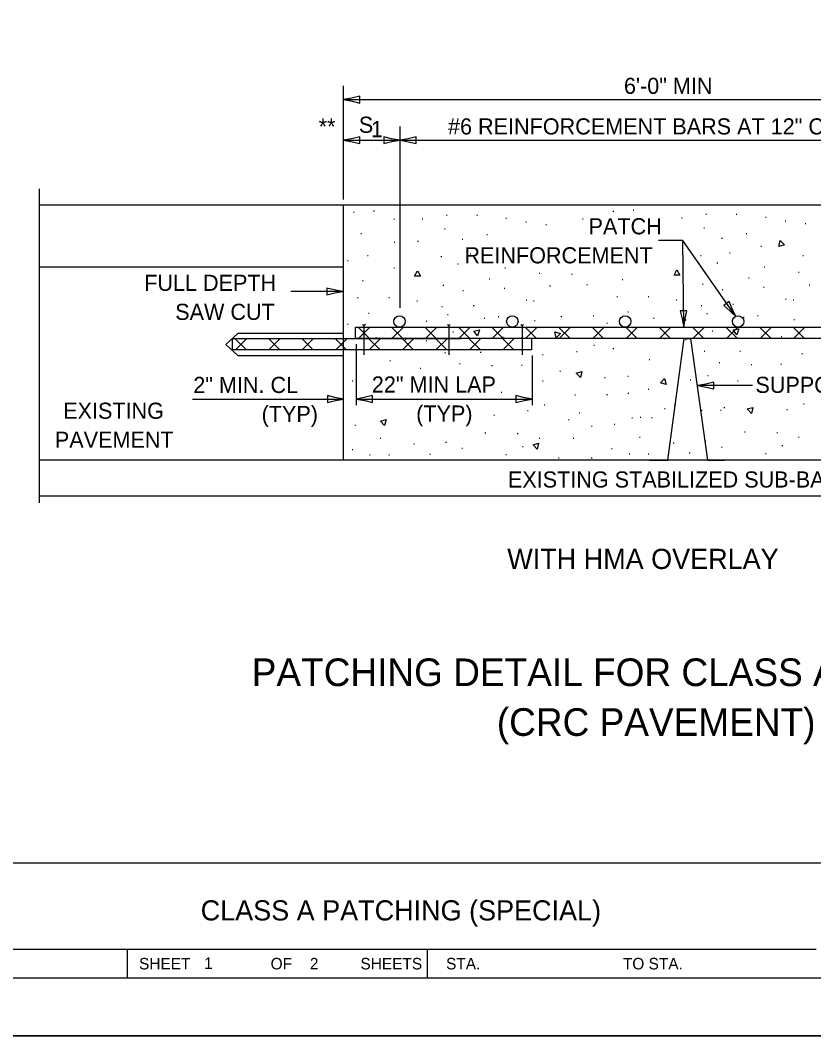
# Model space of a CAD drawing. Extents: x 0 to 2.83, y 0 to 1.83.
# Drawn here: x 1.798 to 2.371, y 0 to 0.734 of the extents above; entities that cross this region are included whole.
import ezdxf

# ---------------------------------------------------------------- set-up
doc = ezdxf.new("R2010")
doc.units = 0
for name, color, linetype in [('RD_Pr_Roadway_Dimensions', 7, 'Continuous'), ('RD_Pr_Roadway_Items', 7, 'Continuous'), ('RD_Pr_Roadway_Notes', 7, 'Continuous'), ('SH_General_Details', 7, 'Continuous'), ('SH_Printer_Plotting_Border', 7, 'Continuous')]:
    doc.layers.add(name, color=color, linetype=linetype)

msp = doc.modelspace()

# ---------------------------------------------------------------- linework, layer by layer
at = {"layer": 'RD_Pr_Roadway_Dimensions'}
for p, q in [((2.03132, 0.60466), (2.03132, 0.6868)), ((2.03132, 0.6768), (2.52086, 0.6768)), ((2.0721, 0.5263), (2.0721, 0.65745)), ((2.03132, 0.64745), (2.0721, 0.64745)), ((2.0721, 0.64745), (2.48008, 0.64745)), ((2.04044, 0.49999), (2.04044, 0.45601)), ((2.16757, 0.49174), (2.16757, 0.45601)), ((1.92221, 0.46033), (2.03132, 0.46033)), ((2.04044, 0.46033), (2.16757, 0.46033))]:
    msp.add_line(p, q, dxfattribs=at)
for points in [[(2.04298, 0.67436), (2.04299, 0.6768), (2.04299, 0.67924), (2.03715, 0.67781), (2.03132, 0.6768), (2.03754, 0.67567)], [(2.04298, 0.64501), (2.04299, 0.64745), (2.04299, 0.64989), (2.03715, 0.64846), (2.03132, 0.64745), (2.03754, 0.64632)], [(2.06044, 0.64989), (2.06044, 0.64745), (2.06044, 0.64501), (2.06627, 0.64644), (2.0721, 0.64745), (2.06588, 0.64858)], [(2.08376, 0.64501), (2.08377, 0.64745), (2.08377, 0.64989), (2.07793, 0.64846), (2.0721, 0.64745), (2.07832, 0.64632)], [(2.01966, 0.46277), (2.01966, 0.46033), (2.01966, 0.4579), (2.02549, 0.45932), (2.03132, 0.46033), (2.0251, 0.46147)], [(2.0521, 0.4579), (2.0521, 0.46033), (2.0521, 0.46277), (2.04627, 0.46134), (2.04044, 0.46033), (2.04666, 0.4592)], [(2.15591, 0.46277), (2.15591, 0.46033), (2.15591, 0.4579), (2.16174, 0.45932), (2.16757, 0.46033), (2.16135, 0.46147)]]:
    msp.add_lwpolyline(points, close=True, dxfattribs=at)
at = {"layer": 'RD_Pr_Roadway_Items'}
for p, q in [((1.81146, 0.38527), (1.81146, 0.61227)), ((1.81146, 0.60064), (2.03093, 0.60064)), ((2.03093, 0.60064), (2.03093, 0.41632)), ((2.03093, 0.60064), (2.52035, 0.60064)), ((2.03852, 0.59537), (2.03905, 0.59537)), ((2.05305, 0.59648), (2.05357, 0.59648)), ((2.22602, 0.59611), (2.22654, 0.59611)), ((2.24054, 0.59722), (2.24107, 0.59722)), ((2.06758, 0.59048), (2.0681, 0.59048)), ((2.088, 0.5907), (2.08852, 0.5907)), ((2.10569, 0.59337), (2.10621, 0.59337)), ((2.12759, 0.59337), (2.12811, 0.59337)), ((2.14864, 0.59115), (2.14916, 0.59115)), ((2.16296, 0.58848), (2.16348, 0.58848)), ((2.20401, 0.5907), (2.20454, 0.5907)), ((2.27549, 0.59144), (2.27602, 0.59144)), ((2.29318, 0.59411), (2.2937, 0.59411)), ((2.31508, 0.59411), (2.3156, 0.59411)), ((2.33613, 0.59189), (2.33665, 0.59189)), ((2.35045, 0.58922), (2.35097, 0.58922)), ((2.04379, 0.58004), (2.04431, 0.58004)), ((2.10422, 0.58338), (2.10474, 0.58338)), ((2.17749, 0.58648), (2.17801, 0.58648)), ((2.29171, 0.58412), (2.29223, 0.58412)), ((2.32224, 0.58012), (2.32276, 0.58012)), ((2.36498, 0.58722), (2.3655, 0.58722)), ((2.06779, 0.57383), (2.06831, 0.57383)), ((2.08485, 0.57449), (2.08537, 0.57449)), ((2.11706, 0.57582), (2.11758, 0.57582)), ((2.13474, 0.57938), (2.13527, 0.57938)), ((2.27234, 0.57523), (2.27286, 0.57523)), ((2.30455, 0.57657), (2.30507, 0.57657)), ((2.12274, 0.56539), (2.12326, 0.56539)), ((2.31024, 0.56613), (2.31076, 0.56613)), ((2.33276, 0.57079), (2.33328, 0.57079)), ((2.0341, 0.5605), (2.03462, 0.5605)), ((2.04863, 0.56405), (2.04915, 0.56405)), ((2.10169, 0.56339), (2.10221, 0.56339)), ((2.11369, 0.55806), (2.11421, 0.55806)), ((2.28918, 0.56413), (2.2897, 0.56413)), ((2.30118, 0.5588), (2.3017, 0.5588)), ((2.36329, 0.56413), (2.36381, 0.56413)), ((1.81146, 0.55593), (2.03093, 0.55593)), ((2.06758, 0.55517), (2.0681, 0.55517)), ((2.1478, 0.55517), (2.14832, 0.55517)), ((2.17264, 0.5514), (2.17316, 0.5514)), ((2.33529, 0.55591), (2.33581, 0.55591)), ((2.36013, 0.55214), (2.36066, 0.55214)), ((2.04505, 0.54607), (2.04557, 0.54607)), ((2.13643, 0.54718), (2.13695, 0.54718)), ((2.19601, 0.55051), (2.19654, 0.55051)), ((2.23254, 0.54681), (2.23306, 0.54681)), ((2.29065, 0.54348), (2.29118, 0.54348)), ((2.32392, 0.54792), (2.32444, 0.54792)), ((2.10316, 0.54274), (2.10368, 0.54274)), ((2.11748, 0.53874), (2.118, 0.53874)), ((2.14738, 0.54051), (2.1479, 0.54051)), ((2.18022, 0.54207), (2.18074, 0.54207)), ((2.20717, 0.54318), (2.20769, 0.54318)), ((2.30497, 0.53948), (2.30549, 0.53948)), ((2.33487, 0.54126), (2.33539, 0.54126)), ((2.36771, 0.54281), (2.36824, 0.54281)), ((2.04126, 0.53385), (2.04178, 0.53385)), ((2.064, 0.53385), (2.06452, 0.53385)), ((2.08421, 0.53141), (2.08474, 0.53141)), ((2.16317, 0.53185), (2.16369, 0.53185)), ((2.16864, 0.53141), (2.16916, 0.53141)), ((2.22875, 0.53459), (2.22927, 0.53459)), ((2.25149, 0.53459), (2.25201, 0.53459)), ((2.2717, 0.53215), (2.27223, 0.53215)), ((2.31255, 0.52882), (2.31307, 0.52882)), ((2.35066, 0.53259), (2.35118, 0.53259)), ((2.35613, 0.53215), (2.35666, 0.53215)), ((2.04926, 0.52253), (2.04978, 0.52253)), ((2.10232, 0.52719), (2.10284, 0.52719)), ((2.10632, 0.52142), (2.10684, 0.52142)), ((2.12506, 0.52808), (2.12558, 0.52808)), ((2.23675, 0.52327), (2.23728, 0.52327)), ((2.28981, 0.52793), (2.29033, 0.52793)), ((2.29381, 0.52216), (2.29433, 0.52216)), ((2.0341, 0.51453), (2.03462, 0.51453)), ((2.04508, 0.51431), (2.04614, 0.51347)), ((2.04705, 0.51431), (2.04614, 0.51347)), ((2.06779, 0.51809), (2.06831, 0.51809)), ((2.09095, 0.51675), (2.09147, 0.51675)), ((2.10645, 0.51431), (2.10751, 0.51347)), ((2.10842, 0.51431), (2.10751, 0.51347)), ((2.13285, 0.51875), (2.13337, 0.51875)), ((2.14296, 0.52008), (2.14348, 0.52008)), ((2.15945, 0.51431), (2.16051, 0.51347)), ((2.16142, 0.51431), (2.16051, 0.51347)), ((2.16927, 0.5172), (2.1698, 0.5172)), ((2.18843, 0.52008), (2.18896, 0.52008)), ((2.21159, 0.52075), (2.21212, 0.52075)), ((2.22159, 0.51527), (2.22212, 0.51527)), ((2.25528, 0.51883), (2.2558, 0.51883)), ((2.27844, 0.51749), (2.27896, 0.51749)), ((2.32034, 0.51949), (2.32086, 0.51949)), ((2.33045, 0.52082), (2.33097, 0.52082)), ((2.35677, 0.51794), (2.35729, 0.51794)), ((1.94632, 0.49984), (1.95487, 0.50781)), ((2.03102, 0.50781), (1.95487, 0.50781)), ((2.04004, 0.51234), (2.51441, 0.51234)), ((2.04004, 0.50409), (2.04004, 0.51234)), ((2.05002, 0.50409), (2.04178, 0.51232)), ((2.04209, 0.50408), (2.05034, 0.51234)), ((2.04614, 0.49236), (2.04614, 0.51347)), ((2.07418, 0.50409), (2.06593, 0.51234)), ((2.06625, 0.50409), (2.0745, 0.51234)), ((2.09834, 0.50409), (2.09009, 0.51234)), ((2.09041, 0.50409), (2.09866, 0.51234)), ((2.10751, 0.49236), (2.10751, 0.51347)), ((2.11015, 0.509), (2.11067, 0.509)), ((2.12249, 0.50409), (2.11425, 0.51234)), ((2.11457, 0.50409), (2.12282, 0.51234)), ((2.14665, 0.50409), (2.13841, 0.51234)), ((2.13873, 0.50409), (2.14697, 0.51234)), ((2.16051, 0.49236), (2.16051, 0.51347)), ((2.17081, 0.50409), (2.16256, 0.51234)), ((2.16289, 0.50409), (2.17113, 0.51234)), ((2.19497, 0.50409), (2.18672, 0.51234)), ((2.18704, 0.50409), (2.19529, 0.51234)), ((2.21928, 0.50409), (2.21103, 0.51234)), ((2.21135, 0.50409), (2.2196, 0.51234)), ((2.24344, 0.50409), (2.23519, 0.51234)), ((2.23551, 0.50409), (2.24376, 0.51234)), ((2.2676, 0.50409), (2.25935, 0.51234)), ((2.25967, 0.50409), (2.26792, 0.51234)), ((2.29175, 0.50409), (2.28351, 0.51234)), ((2.28383, 0.50409), (2.29208, 0.51234)), ((2.29764, 0.50974), (2.29817, 0.50974)), ((2.31591, 0.50409), (2.30767, 0.51234)), ((2.30799, 0.50409), (2.31623, 0.51234)), ((2.34025, 0.50409), (2.332, 0.51234)), ((2.33232, 0.50409), (2.34057, 0.51234)), ((2.36441, 0.50409), (2.35616, 0.51234)), ((2.35648, 0.50409), (2.36473, 0.51234)), ((1.94632, 0.49984), (1.95487, 0.49186)), ((1.95107, 0.49584), (1.95107, 0.50409)), ((1.95107, 0.50409), (2.11605, 0.50409)), ((1.95107, 0.49584), (1.95107, 0.50409)), ((1.96105, 0.49584), (1.95282, 0.50407)), ((1.95312, 0.49584), (1.96137, 0.50409)), ((1.98521, 0.49584), (1.97696, 0.50409)), ((1.97728, 0.49584), (1.98553, 0.50409)), ((2.00937, 0.49584), (2.00112, 0.50409)), ((2.00144, 0.49584), (2.00969, 0.50409)), ((2.03353, 0.49584), (2.02528, 0.50409)), ((2.0256, 0.49584), (2.03385, 0.50409)), ((2.51441, 0.50409), (2.04004, 0.50409)), ((2.05769, 0.49584), (2.04944, 0.50409)), ((2.04976, 0.49584), (2.05801, 0.50409)), ((2.05453, 0.50476), (2.05505, 0.50476)), ((2.08185, 0.49584), (2.0736, 0.50409)), ((2.07392, 0.49584), (2.08217, 0.50409)), ((2.07579, 0.50343), (2.07631, 0.50343)), ((2.09095, 0.50276), (2.09147, 0.50276)), ((2.106, 0.49584), (2.09776, 0.50409)), ((2.09808, 0.49584), (2.10633, 0.50409)), ((2.1302, 0.49584), (2.12195, 0.50409)), ((2.12227, 0.49584), (2.13052, 0.50409)), ((2.15435, 0.49584), (2.14611, 0.50409)), ((2.14629, 0.50496), (2.14681, 0.50496)), ((2.14643, 0.49584), (2.15468, 0.50409)), ((2.16001, 0.50476), (2.16053, 0.50476)), ((2.16715, 0.50409), (2.16715, 0.49584)), ((2.24202, 0.5055), (2.24254, 0.5055)), ((2.26328, 0.50417), (2.2638, 0.50417)), ((2.27844, 0.5035), (2.27896, 0.5035)), ((2.33378, 0.5057), (2.3343, 0.5057)), ((2.3475, 0.5055), (2.34802, 0.5055)), ((2.16715, 0.49584), (1.95107, 0.49584)), ((2.03852, 0.4961), (2.03905, 0.4961)), ((2.10443, 0.4941), (2.10495, 0.4941)), ((2.13014, 0.49428), (2.13066, 0.49428)), ((2.17496, 0.49255), (2.17548, 0.49255)), ((2.19959, 0.49477), (2.20011, 0.49477)), ((2.21223, 0.49921), (2.21275, 0.49921)), ((2.22602, 0.49684), (2.22654, 0.49684)), ((2.29192, 0.49484), (2.29244, 0.49484)), ((2.31763, 0.49502), (2.31815, 0.49502)), ((2.36245, 0.49329), (2.36297, 0.49329)), ((1.95487, 0.49186), (2.03102, 0.49186)), ((2.06463, 0.4881), (2.06515, 0.4881)), ((2.11516, 0.48611), (2.11569, 0.48611)), ((2.1598, 0.48477), (2.16032, 0.48477)), ((2.25212, 0.48885), (2.25265, 0.48885)), ((2.30266, 0.48685), (2.30318, 0.48685)), ((2.32582, 0.48529), (2.32634, 0.48529)), ((2.34729, 0.48551), (2.34781, 0.48551)), ((2.08674, 0.48255), (2.08726, 0.48255)), ((2.13832, 0.48455), (2.13885, 0.48455)), ((2.18759, 0.48055), (2.18811, 0.48055)), ((2.27423, 0.48329), (2.27475, 0.48329)), ((2.29423, 0.4773), (2.29475, 0.4773)), ((2.03747, 0.47345), (2.03799, 0.47345)), ((2.17496, 0.47345), (2.17548, 0.47345)), ((2.21984, 0.47599), (2.22036, 0.47599)), ((2.23675, 0.47685), (2.23728, 0.47685)), ((2.28181, 0.47419), (2.28233, 0.47419)), ((2.31592, 0.47352), (2.31644, 0.47352)), ((2.36245, 0.47419), (2.36297, 0.47419)), ((2.14527, 0.46523), (2.14579, 0.46523)), ((2.19849, 0.46333), (2.19901, 0.46333)), ((2.22142, 0.46373), (2.22194, 0.46373)), ((2.22142, 0.46373), (2.22194, 0.46373)), ((2.23684, 0.46452), (2.23736, 0.46452)), ((2.25149, 0.46753), (2.25201, 0.46753)), ((2.33276, 0.46597), (2.33328, 0.46597)), ((2.17622, 0.45613), (2.17674, 0.45613)), ((2.27023, 0.4562), (2.27075, 0.4562)), ((2.36371, 0.45687), (2.36424, 0.45687)), ((2.13997, 0.4487), (2.14049, 0.4487)), ((2.16422, 0.45213), (2.16474, 0.45213)), ((2.20165, 0.45028), (2.20217, 0.45028)), ((2.26328, 0.45354), (2.2638, 0.45354)), ((2.29002, 0.4522), (2.29054, 0.4522)), ((2.30371, 0.4522), (2.30423, 0.4522)), ((2.30623, 0.4542), (2.30676, 0.4542)), ((2.35171, 0.45287), (2.35223, 0.45287)), ((2.03937, 0.44147), (2.03989, 0.44147)), ((2.19391, 0.44547), (2.19443, 0.44547)), ((2.21054, 0.4408), (2.21106, 0.4408)), ((2.22686, 0.44221), (2.22738, 0.44221)), ((2.23961, 0.44672), (2.24013, 0.44672)), ((2.2456, 0.44732), (2.24612, 0.44732)), ((2.25381, 0.44687), (2.25433, 0.44687)), ((2.13348, 0.43592), (2.134, 0.43592)), ((2.15685, 0.43547), (2.15737, 0.43547)), ((2.32097, 0.43666), (2.32149, 0.43666)), ((2.34434, 0.43621), (2.34486, 0.43621)), ((2.05768, 0.43214), (2.05821, 0.43214)), ((2.08211, 0.42792), (2.08263, 0.42792)), ((2.10506, 0.42925), (2.10558, 0.42925)), ((2.16064, 0.42592), (2.16116, 0.42592)), ((2.17264, 0.43214), (2.17316, 0.43214)), ((2.19728, 0.43192), (2.1978, 0.43192)), ((2.24518, 0.43288), (2.2457, 0.43288)), ((2.2696, 0.42866), (2.27012, 0.42866)), ((2.29255, 0.43), (2.29307, 0.43)), ((2.34813, 0.42666), (2.34865, 0.42666)), ((2.36013, 0.43288), (2.36066, 0.43288)), ((2.03747, 0.42392), (2.03799, 0.42392)), ((2.0501, 0.41993), (2.05063, 0.41993)), ((2.064, 0.41993), (2.06452, 0.41993)), ((2.09369, 0.42059), (2.09421, 0.42059)), ((2.11685, 0.42481), (2.11737, 0.42481)), ((2.14864, 0.42015), (2.14916, 0.42015)), ((2.22496, 0.42467), (2.22548, 0.42467)), ((2.2376, 0.42067), (2.23812, 0.42067)), ((2.25149, 0.42067), (2.25201, 0.42067)), ((2.28118, 0.42133), (2.2817, 0.42133)), ((2.30434, 0.42555), (2.30486, 0.42555)), ((2.33613, 0.42089), (2.33665, 0.42089)), ((1.81146, 0.41632), (2.03093, 0.41632)), ((2.03093, 0.41632), (2.52035, 0.41632)), ((2.18654, 0.41793), (2.18706, 0.41793)), ((2.21033, 0.41793), (2.21085, 0.41793)), ((1.81146, 0.3904), (2.76331, 0.3904))]:
    msp.add_line(p, q, dxfattribs=at)
for points in [[(2.34582, 0.57056), (2.34691, 0.57487), (2.3499, 0.57172), (2.34582, 0.57056)], [(2.08264, 0.54915), (2.08475, 0.55301), (2.08687, 0.54915), (2.08264, 0.54915)], [(2.27013, 0.54989), (2.27225, 0.55375), (2.27436, 0.54989), (2.27013, 0.54989)], [(2.12535, 0.50952), (2.12952, 0.5103), (2.12807, 0.50611), (2.12535, 0.50952)], [(2.18504, 0.50466), (2.18394, 0.50896), (2.18803, 0.50781), (2.18504, 0.50466)], [(2.31285, 0.51026), (2.31701, 0.51104), (2.31556, 0.50685), (2.31285, 0.51026)], [(2.25233, 0.4162), (2.26565, 0.4162), (2.27744, 0.50404), (2.28205, 0.50404), (2.29435, 0.4162), (2.30665, 0.4162)], [(2.20244, 0.47599), (2.19945, 0.47914), (2.20353, 0.4803), (2.20244, 0.47599)], [(2.2644, 0.47094), (2.26032, 0.47209), (2.26331, 0.47525), (2.2644, 0.47094)], [(2.3261, 0.44998), (2.32311, 0.45313), (2.32719, 0.45429), (2.3261, 0.44998)], [(2.06089, 0.44118), (2.0579, 0.44433), (2.06199, 0.44549), (2.06089, 0.44118)], [(2.1712, 0.42417), (2.16822, 0.42732), (2.1723, 0.42847), (2.1712, 0.42417)]]:
    msp.add_lwpolyline(points, dxfattribs=at)
for centre in [(2.0717, 0.51644), (2.15327, 0.51644), (2.23485, 0.51644), (2.31644, 0.51644)]:
    msp.add_circle(centre, 0.00411, dxfattribs=at)
at = {"layer": 'RD_Pr_Roadway_Notes'}
for p, q in [((2.27647, 0.575), (2.2588, 0.575)), ((2.31473, 0.51989), (2.27647, 0.575)), ((2.27717, 0.5124), (2.27647, 0.575)), ((2.03081, 0.53816), (1.99307, 0.53816)), ((2.32681, 0.47014), (2.28724, 0.47014))]:
    msp.add_line(p, q, dxfattribs=at)
for points in [[(2.01915, 0.5406), (2.01915, 0.53816), (2.01915, 0.53572), (2.02498, 0.53715), (2.03081, 0.53816), (2.02459, 0.5393)], [(2.31009, 0.53086), (2.30808, 0.52947), (2.30608, 0.52808), (2.31058, 0.5241), (2.31473, 0.51989), (2.31212, 0.52564)], [(2.27948, 0.52409), (2.27704, 0.52407), (2.2746, 0.52404), (2.27609, 0.51822), (2.27717, 0.5124), (2.27823, 0.51864)], [(2.2989, 0.4677), (2.29891, 0.47014), (2.29891, 0.47258), (2.29308, 0.47115), (2.28724, 0.47014), (2.29346, 0.46901)]]:
    msp.add_lwpolyline(points, close=True, dxfattribs=at)
at = {"layer": 'SH_General_Details'}
for p, q in [((0.16667, 0.125), (2.79166, 0.125)), ((1.73118, 0.0625), (2.37285, 0.0625)), ((1.87499, 0.0625), (1.87499, 0.04167)), ((2.09166, 0.0625), (2.09166, 0.04167)), ((2.83332, 0), (0, 0))]:
    msp.add_line(p, q, dxfattribs=at)
msp.add_lwpolyline([(0.16667, 1.79166), (2.79166, 1.79166), (2.79166, 0.04167), (0.16667, 0.04167)], close=True, dxfattribs=at)
at = {"layer": 'SH_Printer_Plotting_Border'}
msp.add_lwpolyline([(0, 0), (2.83332, 0), (2.83332, 1.83333), (0, 1.83333)], close=True, dxfattribs=at)

# ---------------------------------------------------------------- texts
at = {"layer": 'RD_Pr_Roadway_Dimensions'}
for s, height, p in [('6\'-0" MIN', 0.011667, (2.23393, 0.68096)), ('**', 0.011667, (2.01333, 0.65151)), ('S', 0.01167, (2.04232, 0.65282)), ('1', 0.01167, (2.05103, 0.64966)), ('#6 REINFORCEMENT BARS AT 12" CTS', 0.0116667, (2.10681, 0.65162)), ('2" MIN. CL', 0.011667, (1.92268, 0.46471)), ('22" MIN LAP', 0.0116667, (2.05175, 0.465)), ('(TYP)', 0.011667, (1.97207, 0.44371)), ('(TYP)', 0.011667, (2.08378, 0.444))]:
    msp.add_text(s, height=height, dxfattribs=at).set_placement(p)
at = {"layer": 'RD_Pr_Roadway_Notes'}
for s, height, p in [('PATCH', 0.011667, (2.20838, 0.57942)), ('REINFORCEMENT', 0.0116667, (2.11864, 0.55842)), ('FULL DEPTH', 0.011667, (1.88725, 0.53855)), ('SAW CUT', 0.011667, (1.90962, 0.51755)), ('SUPPORT CHAIR', 0.0116667, (2.32897, 0.46475)), ('EXISTING', 0.011667, (1.82866, 0.44605)), ('PAVEMENT', 0.011667, (1.82266, 0.42505)), ('EXISTING STABILIZED SUB-BASE', 0.0116667, (2.15008, 0.39634)), ('WITH HMA OVERLAY', 0.0145833, (2.14962, 0.33745)), ('PATCHING DETAIL FOR CLASS A PATCHING', 0.02, (1.96491, 0.25278)), ('(CRC PAVEMENT)', 0.02, (2.14205, 0.21678))]:
    msp.add_text(s, height=height, dxfattribs=at).set_placement(p)
at = {"layer": 'SH_General_Details'}
for s, height, p in [('CLASS A PATCHING (SPECIAL)', 0.0145833, (1.92805, 0.08332)), ('CLASS A PATCHING (SPECIAL)', 0.0145833, (1.92805, 0.08332)), ('SHEET', 0.008333, (1.88349, 0.04792)), ('1', 0.00833, (1.9306, 0.04826)), ('1', 0.00833, (1.9306, 0.04826)), ('OF', 0.008333, (1.97857, 0.04792)), ('2', 0.00833, (2.00695, 0.04792)), ('2', 0.00833, (2.00695, 0.04792)), ('SHEETS', 0.008333, (2.0435, 0.04792)), ('STA.', 0.008333, (2.1054, 0.04792)), ('TO STA.', 0.008333, (2.23318, 0.04792))]:
    msp.add_text(s, height=height, dxfattribs=at).set_placement(p)

doc.saveas('drawing.dxf')
